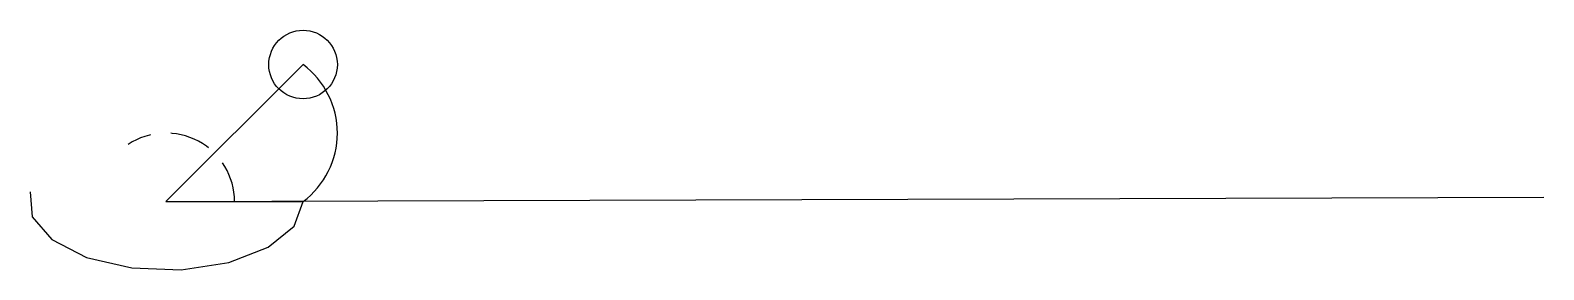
# Model space of a CAD drawing. Extents: x -10 to 100, y -5 to 12.
import ezdxf

# ---------------------------------------------------------------- set-up
doc = ezdxf.new("R2010")
doc.units = 0
doc.linetypes.add('DASHED', pattern=[4.5, 3, -1.5])
doc.layers.get('0').update_dxf_attribs({"linetype": 'CONTINUOUS'})
doc.layers.add('螢', color=7, linetype='CONTINUOUS')

msp = doc.modelspace()

# ---------------------------------------------------------------- linework, layer by layer
msp.add_line((0, 0), (100.5, 0.33))
msp.add_lwpolyline([(0, 0), (10, 0, 0.5), (10, 10)], format="xyb", close=True)
msp.add_lwpolyline([(-9.9, 0.71), (-9.75, -1.11), (-8.32, -2.77), (-5.79, -4.08), (-2.5, -4.84), (1.11, -4.97), (4.59, -4.44), (7.45, -3.33), (9.34, -1.78), (10, 0)])
at = {"layer": '螢'}
msp.add_circle((10, 10), 2.5, dxfattribs=at)
at = {"layer": '螢', "color": 3, "linetype": 'DASHED'}
msp.add_arc((0, 0), 5, 0, 123.4568, dxfattribs=at)

doc.saveas('drawing.dxf')
